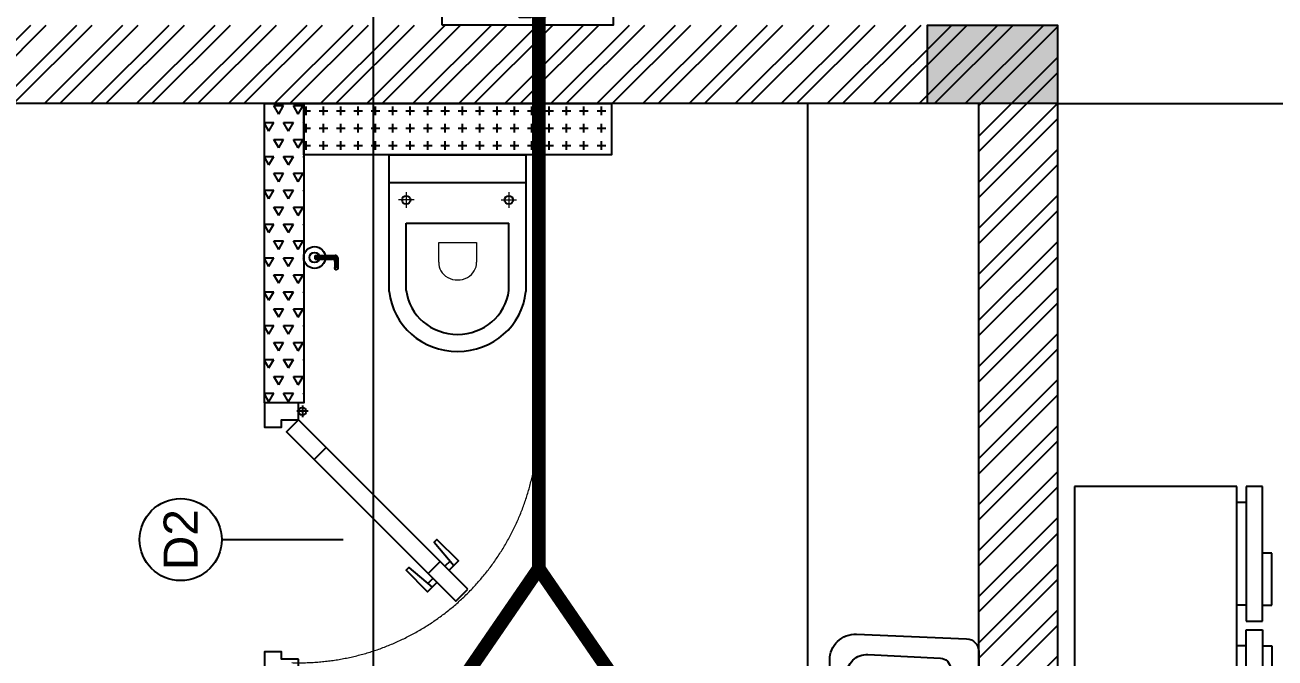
# Model space of a CAD drawing. Header units: millimetres. Extents: x -4167 to 87328, y -21481 to 19784.
# Drawn here: x 3685 to 7341, y 2659 to 4510 of the extents above; entities that cross this region are included whole.
import ezdxf
from ezdxf.enums import TextEntityAlignment as Align

# ---------------------------------------------------------------- set-up
doc = ezdxf.new("R2010")
doc.units = ezdxf.units.MM
doc.header["$LTSCALE"] = 150
doc.linetypes.add('ACAD_ISO10W100', pattern=[18, 12, -3, 0, -3])
doc.linetypes.add('DASHED', pattern=[19.05, 12.7, -6.35])
for name, color, linetype in [('ad-Column', 3, 'Continuous'), ('ad-Column Hatch', 125, 'Continuous'), ('ad-Door', 11, 'Continuous'), ('ad-Furniture', 8, 'Continuous'), ('ad-Ledge wall', 6, 'Continuous'), ('ad-Section Line', 2, 'Continuous'), ('ad-Text Main_Door&window Label', 7, 'Continuous'), ('ad-Toilet fixtures', 8, 'Continuous'), ('ad-Wall', 240, 'Continuous'), ('ad-Wall hatch', 8, 'Continuous')]:
    doc.layers.add(name, color=color, linetype=linetype)
doc.layers.add('ad-Primary Roof', color=5, linetype='Continuous', true_color=0x0000ff)
doc.styles.add('ARIAL', font='arial.ttf')
doc.styles.add('New Text Style', font='arial.ttf', dxfattribs={"height": 100})

# ---------------------------------------------------------------- blocks, each defined once
blk = doc.blocks.new('6 U T S R N_Typical Floor Plan$0$3BHK+_A$0$ad_Commode')
for p, q in [((399.7, 200), (0, 200)), ((0, 200), (0, -200)), ((81.7, -200), (81.7, 200)), ((396.5, 150), (199.8, 150)), ((199.8, 150), (199.8, -150)), ((396.5, -150), (199.8, -150)), ((0, -200), (399.7, -200))]:
    blk.add_line(p, q)
at = {"lineweight": 9}
for p, q in [((109.1, 150), (154.3, 150)), ((131.7, 127.4), (131.7, 172.6)), ((313.4, 55.1), (256.4, 55.1)), ((256.4, 55.1), (256.4, -55.1)), ((256.4, -55.1), (313.4, -55.1)), ((131.7, -127.4), (131.7, -172.6)), ((109.1, -150), (154.3, -150))]:
    blk.add_line(p, q, dxfattribs=at)
at = {"extrusion": (0, 0, -1)}
for centre, major_axis, ratio, start_param, end_param in [((379.8, 0), (0, 201), 0.969555, 0.102023, 3.039569), ((131.7, 150), (-8.69, 8.69), 1, 0.785398, 7.068583), ((379.9, 0), (0, 151), 0.959538, 0.1147, 3.026893), ((131.7, -150), (-8.69, -8.69), 1, 2.356194490171165, 8.639379797350752)]:
    blk.add_ellipse(centre, major_axis=major_axis, ratio=ratio, start_param=start_param, end_param=end_param, dxfattribs=at)
at = {"lineweight": 9, "extrusion": (0, 0, -1)}
blk.add_ellipse((316.7, 0), major_axis=(0, 55.2), ratio=0.889512, start_param=-0.06636, end_param=3.207953, dxfattribs=at)
blk = doc.blocks.new('Typical floor plan$0$239E All Floor Plans$0$ad_Faucet')
at = {"ltscale": 25}
h = blk.add_hatch(dxfattribs=at)
h.set_pattern_fill('ANSI31', color=256, style=0)
h.set_pattern_definition([(45, (608.51888, -980.84871), (-0.088388348, 0.088388348), [])])
h.paths.add_polyline_path([(1.79, 0.23, -0.101839), (1.84, 0, -0.082633), (1.8, -0.19), (2.48, -0.19, 0.038606), (2.49, 0, 0.047181), (2.47, 0.23)])
h.paths.add_polyline_path([(1.31, -0.19), (1.8, -0.19, 0.082633), (1.84, 0, 0.101839), (1.79, 0.23), (1.31, 0.23)])
h.paths.add_polyline_path([(2.47, 0.23, -0.047181), (2.49, 0, -0.038606), (2.48, -0.19), (3.3, -0.19, -0.414214), (3.59, -0.48), (3.59, -0.64), (3.59, -1.18, -0.836396), (3.92, -1.24), (3.92, -0.64), (3.92, -0.05, 0.414214), (3.63, 0.23)])
for p, q in [((1.31, -0.19), (1.31, 0.23)), ((1.31, 0.23), (3.63, 0.23)), ((1.31, -0.19), (3.3, -0.19)), ((3.59, -0.48), (3.59, -0.64)), ((3.59, -0.64), (3.59, -1.27)), ((3.92, -0.05), (3.92, -0.64)), ((3.92, -0.64), (3.92, -1.27))]:
    blk.add_line(p, q)
for centre, radius in [((1.25, 0), 1.25), ((1.25, 0), 0.591), ((3.75, -1.24), 0.173)]:
    blk.add_circle(centre, radius)
for centre in [(3.63, -0.05), (3.3, -0.48)]:
    blk.add_arc(centre, 0.288, 0, 90)
blk = doc.blocks.new('zw$F302')
at = {"layer": 'ad-Furniture'}
for points in [[(436.4, 0), (436.4, 198, 0.426121), (358.4, 272.8), (35.9, 259.8, 0.402405), (0, 222.4), (0, 0)], [(386.8, 0), (386.8, 153.8, 0.426121), (324.5, 213.7), (112.5, 203.2, 0.402405), (83.7, 173.3), (83.7, 0)], [(436.4, 0), (436.4, -198, -0.426121), (358.4, -272.8), (35.9, -259.8, -0.402405), (0, -222.4), (0, 0)], [(386.8, 0), (386.8, -153.8, -0.426121), (324.5, -213.7), (112.5, -203.2, -0.402405), (83.7, -173.3), (83.7, 0)]]:
    blk.add_lwpolyline(points, format="xyb", dxfattribs=at)
for centre, radius in [((46, 98.6), 14.1), ((56.6, 1.3), 10.6), ((127.4, 1.3), 17.7), ((46, -98.6), 14.1)]:
    blk.add_circle(centre, radius, dxfattribs=at)
for centre, radius, start, end in [((-831.2, 8.5), 959.2, 2.1045, 10.0784), ((322.6, -285.2), 461.6, 90.5074, 108.8514), ((-831.2, -8.5), 959.2, 349.9216, 357.8955), ((322.6, 285.2), 461.6, 251.1486, 269.4926)]:
    blk.add_arc(centre, radius, start, end, dxfattribs=at)
blk = doc.blocks.new('3BHK+_A$0$ad_Fridge')
for p, q in [((0, 1000.9), (0, 0)), ((474.7, 1000.9, 0), (0, 1000.9)), ((474.7, 0, 0), (474.7, 1000.9, 0)), ((502.2, 1000.9, 0), (502.2, 606.9, 0)), ((550.5, 1000.9, 0), (502.2, 1000.9, 0)), ((550.5, 606.9, 0), (550.5, 1000.9, 0)), ((502.2, 954.4, 0), (474.7, 954.4, 0)), ((502.2, 954.4, 0), (474.7, 954.4, 0)), ((577.9, 805.8, 0), (550.5, 805.8, 0)), ((577.9, 653.4, 0), (577.9, 805.8, 0)), ((502.2, 653.4, 0), (474.7, 653.4, 0)), ((550.5, 653.4, 0), (577.9, 653.4, 0)), ((502.2, 606.9, 0), (550.5, 606.9, 0)), ((502.2, 0, 0), (502.2, 581.4, 0)), ((502.2, 581.4, 0), (550.5, 581.4, 0)), ((550.5, 581.4, 0), (550.5, 0, 0)), ((502.2, 534.9, 0), (474.7, 534.9, 0)), ((550.5, 534.9, 0), (577.9, 534.9, 0)), ((577.9, 534.9, 0), (577.9, 382.5, 0)), ((577.9, 382.5, 0), (550.5, 382.5, 0)), ((502.2, 46.5, 0), (474.7, 46.5, 0)), ((0, 0), (474.7, 0, 0)), ((550.5, 0, 0), (502.2, 0, 0))]:
    blk.add_line(p, q)
blk = doc.blocks.new('A$C1298c744')
for points in [[(0, -250), (-450, -250), (-450, 250), (0, 250)], [(-22.1, -24.4), (-203.9, -24.4), (-203.9, 9.7), (-22.1, 9.7)]]:
    blk.add_lwpolyline(points, close=True)
blk.add_lwpolyline([(-425, -225), (-425, 171.1, -0.414214), (-375, 221.1), (-100, 221.1), (-100, -175, -0.414214), (-150, -225)], format="xyb", close=True)
at = {"extrusion": (0, 0, -1)}
blk.add_ellipse((-44.1, 54.6), major_axis=(-12.6, 12.6), ratio=1, dxfattribs=at)
blk.add_ellipse((-44.1, 54.6), major_axis=(-10.5, -10.5), ratio=1, start_param=4.712389, end_param=10.995574, dxfattribs=at)
for major_axis, start_param, end_param in [((-12.6, -12.6), 4.712389, 10.995574), ((-10.5, -10.5), 3.141593, 9.424778)]:
    blk.add_ellipse((-44.1, -69.3), major_axis=major_axis, ratio=1, start_param=start_param, end_param=end_param)
blk = doc.blocks.new('zw$BB2B')
at = {"layer": 'ad-Furniture', "linetype": 'DASHED'}
blk.add_lwpolyline([(6705, 4280), (8230, 4280)], dxfattribs=at)
at = {"layer": 'ad-Toilet fixtures'}
blk.add_lwpolyline([(5975, 1955), (5975, 4280)], dxfattribs=at)
at = {"layer": 'ad-Furniture', "rotation": 270}
blk.add_blockref('A$C1298c744', (5155, 4510), dxfattribs=at)
at = {"layer": 'ad-Furniture', "xscale": 0.9990749306197567, "yscale": 0.9990749306197567, "zscale": 0.9990749306197567, "rotation": 359.9999999999996}
blk.add_blockref('3BHK+_A$0$ad_Fridge', (6755, 2160), dxfattribs=at)
at = {"layer": 'ad-Toilet fixtures', "xscale": -1, "rotation": 89.99999999999979}
blk.add_blockref('6 U T S R N_Typical Floor Plan$0$3BHK+_A$0$ad_Commode', (4950, 4130), dxfattribs=at)
at = {"layer": 'ad-Toilet fixtures', "xscale": 25.39999999990692, "yscale": 25.39999999990692, "zscale": 25.39999999990692}
blk.add_blockref('Typical floor plan$0$239E All Floor Plans$0$ad_Faucet', (4500, 3830), dxfattribs=at)
at = {"layer": 'ad-Toilet fixtures', "xscale": -1}
blk.add_blockref('zw$F302', (6475, 2455), dxfattribs=at)
blk = doc.blocks.new('*U142')
for p, q in [((-25, -127.8), (-25, -94.4)), ((-8.3, -111.1), (-41.7, -111.1)), ((-528.5, -478), (-513.6, -492.9)), ((-463.3, -543.1), (-478.2, -528.2))]:
    blk.add_line(p, q)
for points in [[(-750, -100), (-750, -50), (-728.6, -50), (-728.6, -35.7), (-728.6, 0), (-800, 0), (-800, -100)], [(-50, -100), (0, -100), (0, 0), (-71.4, 0), (-71.4, -35.7), (-71.4, -50), (-50, -50)], [(-50, -100), (-130.8, -180.8), (-166.2, -145.5), (-85.4, -64.6)], [(-130.8, -180.8), (-464.2, -514.2), (-499.5, -478.8), (-166.2, -145.5)], [(-545, -595), (-464.2, -514.2), (-499.5, -478.8), (-580.3, -559.6)]]:
    blk.add_lwpolyline(points, close=True)
for points in [[(-525.4, -504.7), (-552.8, -477.2), (-490, -414.3), (-482.2, -422.2), (-539.2, -490.8)], [(-490, -540), (-462.5, -567.5), (-399.7, -504.7), (-407.6, -496.8), (-476.2, -553.8)]]:
    blk.add_lwpolyline(points)
blk.add_circle((-25, -111.1), 11.1)
at = {"color": 8, "linetype": 'DASHED', "lineweight": 0}
blk.add_arc((-62.1, -102.1), 698.3, 178.1881, 271.8119, dxfattribs=at)
at = {"layer": 'ad-Text Main_Door&window Label'}
blk.add_line((-400, 125), (-400, -230), dxfattribs=at)
blk.add_circle((-400.3, 245), 120, dxfattribs=at)
at = {"layer": 'ad-Text Main_Door&window Label', "style": 'New Text Style'}
blk.add_attdef('D1', text='', height=100, dxfattribs=at).set_placement((-400.3, 245), align=Align.MIDDLE_CENTER)
blk = doc.blocks.new('zw$6EBD')
at = {"layer": 'ad-Wall hatch', "transparency": 33554610}
h = blk.add_hatch(dxfattribs=at)
h.set_pattern_fill('ANSI32', color=256, scale=10, angle=1e-14)
h.paths.add_polyline_path([(230, 4280), (230, 230), (6475, 230), (6475, 4280), (3605, 4280), (3605, 4510), (6705, 4510), (6705, 230), (7405, 230), (7405, 0), (0, 0), (0, 4510), (1910, 4510), (1910, 7945), (0, 7945), (0, 12355), (10375, 12355), (10375, 9605), (10145, 9605), (10145, 12125), (5915, 12125), (5915, 7945), (3605, 7945), (3605, 8175), (5685, 8175), (5685, 12125), (230, 12125), (230, 8175), (2705, 8175), (2705, 7945), (2140, 7945), (2140, 4510), (2705, 4510), (2705, 4280)])
h = blk.add_hatch(dxfattribs=at)
h.set_pattern_fill('TRIANG', color=256, scale=6)
h.set_pattern_definition([(60, (-2631.195, -1739.29), (-28.575, 49.49335), [28.575, -28.575]), (120, (-2631.195, -1739.29), (-57.15, 3e-08), [28.575, -28.575]), (0, (-2645.48, -1714.543), (28.575, 49.49335), [28.575, -28.575])])
h.paths.add_polyline_path([(4385, 4280), (4500, 4280), (4500, 3405), (4385, 3405)])
h = blk.add_hatch(dxfattribs=at)
h.set_pattern_fill('PLUS', color=256, scale=2)
h.set_pattern_definition([(0, (4951.443, 4258.734), (0, 50.8), [25.4, -25.4]), (90, (4964.143, 4246.034), (-50.8, 3e-15), [25.4, -25.4])])
h.paths.add_polyline_path([(4500, 4280), (5400, 4280), (5400, 4130), (4500, 4130)])
at = {"layer": 'ad-Ledge wall'}
blk.add_lwpolyline([(4500, 4280), (5400, 4280), (5400, 4130), (4500, 4130)], close=True, dxfattribs=at)
at = {"layer": 'ad-Wall'}
for points in [[(6705, 4510), (6705, 230), (7405, 230), (7405, 0), (0, 0), (0, 4510)], [(2705, 4510), (2705, 4280), (230, 4280), (230, 230), (6475, 230), (6475, 4280), (3605, 4280), (3605, 4510)]]:
    blk.add_lwpolyline(points, dxfattribs=at)
blk.add_lwpolyline([(4385, 4280), (4500, 4280), (4500, 3405), (4385, 3405)], close=True, dxfattribs=at)
at = {"layer": 'ad-Door', "ltscale": 5, "rotation": 89.99999999999993}
blk.add_blockref('*U142', (4385, 3405), dxfattribs=at).add_auto_attribs({'D1': 'D2'})
blk = doc.blocks.new('zw$6AA0')
at = {"layer": 'ad-Column Hatch', "transparency": 33554687}
h = blk.add_hatch(color=256, dxfattribs=at)
h.dxf.hatch_style = 1
h.paths.add_polyline_path([(0, -230), (380, -230), (380, 0), (0, 0)])
at = {"layer": 'ad-Column'}
blk.add_lwpolyline([(0, -230), (380, -230), (380, 0), (0, 0)], close=True, dxfattribs=at)
blk = doc.blocks.new('1215E_Columns')
at = {"layer": 'ad-Column', "xscale": -1, "rotation": 359.9999999999996}
blk.add_blockref('zw$6AA0', (6705, 4510), dxfattribs=at)
blk = doc.blocks.new('1215E_Roof Plan')
at = {"layer": 'ad-Primary Roof', "linetype": 'DASHED', "ltscale": 2, "const_width": 40}
blk.add_lwpolyline([(5187.5, 2920), (5187.5, 7975)], dxfattribs=at)
blk.add_lwpolyline([(1460, -2510), (8915, -2510), (5187.5, 2920)], close=True, dxfattribs=at)
blk = doc.blocks.new('1215_East Villa')
at = {"layer": 'ad-Furniture'}
blk.add_blockref('zw$BB2B', (0, 0), dxfattribs=at)
blk.add_blockref('zw$6EBD', (0, 0))
blk.add_blockref('1215E_Columns', (0, 0))
blk.add_blockref('1215E_Roof Plan', (0, 0))
blk = doc.blocks.new('enuklfk')
at = {"layer": 'ad-Section Line', "linetype": 'ACAD_ISO10W100', "ltscale": 0.5}
blk.add_line((-3615.93, 0), (829.32, 0), dxfattribs=at)
at = {"layer": 'ad-Section Line', "linetype": 'Continuous', "style": 'ARIAL', "width": 0.8}
blk.add_attdef('SECTION-LETTER', text='', height=80, rotation=2700, dxfattribs=at).set_placement((916.85, 0), align=Align.MIDDLE)
blk = doc.blocks.new('zw$78A7')
at = {"layer": 'ad-Section Line', "xscale": 4.313292429215453, "yscale": 4.313292429215453, "zscale": 4.313292429215453, "rotation": 90}
blk.add_blockref('enuklfk', (4703.6, -1175.2), dxfattribs=at)

msp = doc.modelspace()

# ---------------------------------------------------------------- block references
msp.add_blockref('1215_East Villa', (0, 0))

# ---------------------------------------------------------------- next in the draw order: block references
msp.add_blockref('zw$78A7', (0, 12355))

doc.saveas('drawing.dxf')
